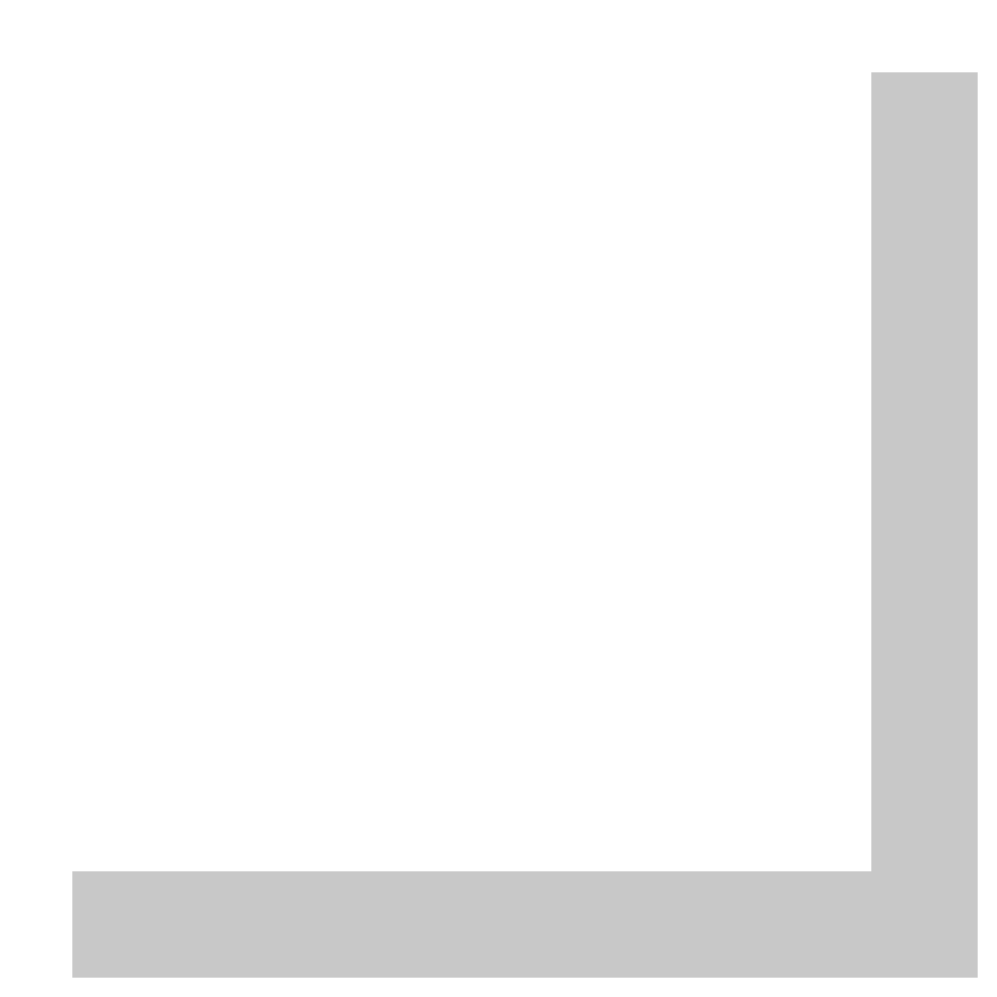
# Model space of a CAD drawing. Extents: x 0.15 to 1.05, y 0.15 to 1.05.
import ezdxf

# ---------------------------------------------------------------- set-up
doc = ezdxf.new("R2010")
doc.units = 0
doc.layers.add('L1D0', color=1, linetype='CONTINUOUS')

msp = doc.modelspace()

# ---------------------------------------------------------------- linework, layer by layer
at = {"layer": 'L1D0', "const_width": 0.1}
msp.add_lwpolyline([(0.2, 0.2), (1, 0.2), (1, 1)], dxfattribs=at)

doc.saveas('drawing.dxf')
